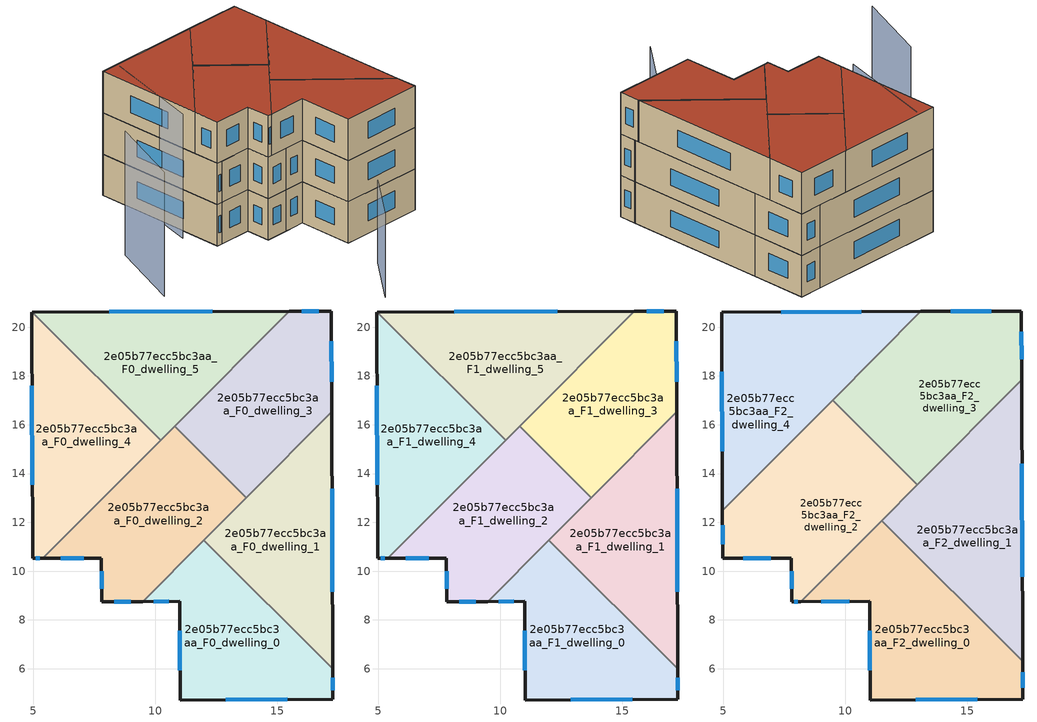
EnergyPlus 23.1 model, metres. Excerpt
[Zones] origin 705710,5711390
2e05b77ecc5bc3aa_F0_dwelling_0
 floor ground (EU_floor_Construction): 17.29,4.75 17.28,6.01 12,11.26 9.5,8.75 11.01,8.76 11.03,4.72 z0
 wall outside (EU_wall_Construction): 17.28,6.01 17.29,4.75 11.03,4.72 11.01,8.76 9.5,8.75 z0:3
 wall to 2e05b77ecc5bc3aa_F0_dwelling_1 (EU_wall_Construction): 12,11.26 17.28,6.01 z0:3
 wall to 2e05b77ecc5bc3aa_F0_dwelling_2 (EU_wall_Construction): 9.5,8.75 12,11.26 z0:3
 window (EU_Window_Construction): 17.28,5.63 17.29,5.13 / 15.41,4.74 12.9,4.73 / 11.02,5.93 11.02,7.55 / 10.56,8.76 9.95,8.75 z0.9:2.1
2e05b77ecc5bc3aa_F0_dwelling_1
 floor ground (EU_floor_Construction): 17.28,6.01 17.24,16.53 12,11.26 z0
 wall outside (EU_wall_Construction): 17.24,16.53 17.28,6.01 z0:3
 wall to 2e05b77ecc5bc3aa_F0_dwelling_3 (EU_wall_Construction): 13.74,13.01 17.24,16.53 z0:3
 wall to 2e05b77ecc5bc3aa_F0_dwelling_2 (EU_wall_Construction): 12,11.26 13.74,13.01 z0:3
 window (EU_Window_Construction): 17.25,13.38 17.27,9.16 z0.9:2.1
2e05b77ecc5bc3aa_F0_dwelling_2
 floor ground (EU_floor_Construction): 9.5,8.75 13.74,13.01 10.8,15.94 5.41,10.52 7.81,10.52 7.81,8.74 z0
 wall outside (EU_wall_Construction): 9.5,8.75 7.81,8.74 7.81,10.52 5.41,10.52 z0:3
 wall to 2e05b77ecc5bc3aa_F0_dwelling_3 (EU_wall_Construction): 10.8,15.94 13.74,13.01 z0:3
 wall to 2e05b77ecc5bc3aa_F0_dwelling_4 (EU_wall_Construction): 5.41,10.52 10.24,15.37 z0:3
 wall to 2e05b77ecc5bc3aa_F0_dwelling_5 (EU_wall_Construction): 10.24,15.37 10.8,15.94 z0:3
 window (EU_Window_Construction): 9,8.75 8.32,8.75 / 7.81,9.28 7.81,9.99 / 7.09,10.52 6.13,10.52 z0.9:2.1
2e05b77ecc5bc3aa_F0_dwelling_3
 floor ground (EU_floor_Construction): 13.74,13.01 17.24,16.53 17.23,20.66 15.49,20.65 10.8,15.94 z0
 wall outside (EU_wall_Construction): 15.49,20.65 17.23,20.66 17.24,16.53 z0:3
 wall to 2e05b77ecc5bc3aa_F0_dwelling_5 (EU_wall_Construction): 10.8,15.94 15.49,20.65 z0:3
 window (EU_Window_Construction): 17.23,19.42 17.24,17.77 / 16.01,20.66 16.71,20.66 z0.9:2.1
2e05b77ecc5bc3aa_F0_dwelling_4
 floor ground (EU_floor_Construction): 5.41,10.52 10.23,15.37 4.97,20.61 4.94,20.61 4.98,10.52 z0
 wall outside (EU_wall_Construction): 5.41,10.52 4.98,10.52 4.94,20.61 z0:3
 wall to 2e05b77ecc5bc3aa_F0_dwelling_5 (EU_wall_Construction): 4.97,20.61 10.23,15.37 z0:3
 wall adiabatic (EU_wall_Construction): 4.94,20.61 4.97,20.61 z0:3
 window (EU_Window_Construction): 5.28,10.52 5.11,10.52 / 4.97,13.54 4.96,17.59 z0.9:2.1
2e05b77ecc5bc3aa_F0_dwelling_5
 floor ground (EU_floor_Construction): 10.23,15.37 15.49,20.65 4.97,20.61 z0
 wall outside (EU_wall_Construction): 4.97,20.61 15.49,20.65 z0:3
 window (EU_Window_Construction): 8.12,20.62 12.34,20.64 z0.9:2.1
2e05b77ecc5bc3aa_F1_dwelling_0
 floor to 2e05b77ecc5bc3aa_F0_dwelling_0 (EU_floor_Construction): 17.29,4.75 17.28,6.01 12,11.26 9.5,8.75 11.01,8.76 11.03,4.72 z3
 wall outside (EU_wall_Construction): 17.28,6.01 17.29,4.75 11.03,4.72 11.01,8.76 9.5,8.75 z3:6
 wall to 2e05b77ecc5bc3aa_F1_dwelling_1 (EU_wall_Construction): 12,11.26 17.28,6.01 z3:6
 wall to 2e05b77ecc5bc3aa_F1_dwelling_2 (EU_wall_Construction): 9.5,8.75 12,11.26 z3:6
 window (EU_Window_Construction): 17.28,5.63 17.29,5.13 / 15.41,4.74 12.9,4.73 / 11.02,5.93 11.02,7.55 / 10.56,8.76 9.95,8.75 z3.9:5.1
2e05b77ecc5bc3aa_F1_dwelling_1
 floor to 2e05b77ecc5bc3aa_F0_dwelling_1 (EU_floor_Construction): 17.28,6.01 17.24,16.53 12,11.26 z3
 wall outside (EU_wall_Construction): 17.24,16.53 17.28,6.01 z3:6
 wall to 2e05b77ecc5bc3aa_F1_dwelling_3 (EU_wall_Construction): 13.74,13.01 17.24,16.53 z3:6
 wall to 2e05b77ecc5bc3aa_F1_dwelling_2 (EU_wall_Construction): 12,11.26 13.74,13.01 z3:6
 window (EU_Window_Construction): 17.25,13.38 17.27,9.16 z3.9:5.1
2e05b77ecc5bc3aa_F1_dwelling_2
 floor to 2e05b77ecc5bc3aa_F0_dwelling_2 (EU_floor_Construction): 9.5,8.75 13.74,13.01 10.8,15.94 5.41,10.52 7.81,10.52 7.81,8.74 z3
 wall outside (EU_wall_Construction): 9.5,8.75 7.81,8.74 7.81,10.52 5.41,10.52 z3:6
 wall to 2e05b77ecc5bc3aa_F1_dwelling_3 (EU_wall_Construction): 10.8,15.94 13.74,13.01 z3:6
 wall to 2e05b77ecc5bc3aa_F1_dwelling_4 (EU_wall_Construction): 5.41,10.52 10.24,15.37 z3:6
 wall to 2e05b77ecc5bc3aa_F1_dwelling_5 (EU_wall_Construction): 10.24,15.37 10.8,15.94 z3:6
 window (EU_Window_Construction): 9,8.75 8.32,8.75 / 7.81,9.28 7.81,9.99 / 7.09,10.52 6.13,10.52 z3.9:5.1
2e05b77ecc5bc3aa_F1_dwelling_3
 floor to 2e05b77ecc5bc3aa_F0_dwelling_3 (EU_floor_Construction): 13.74,13.01 17.24,16.53 17.23,20.66 15.49,20.65 10.8,15.94 z3
 wall outside (EU_wall_Construction): 15.49,20.65 17.23,20.66 17.24,16.53 z3:6
 wall to 2e05b77ecc5bc3aa_F1_dwelling_5 (EU_wall_Construction): 10.8,15.94 15.49,20.65 z3:6
 window (EU_Window_Construction): 17.23,19.42 17.24,17.77 / 16.01,20.66 16.71,20.66 z3.9:5.1
 ceiling adiabatic (EU_roof_Construction): 17.24,17.84 17.24,16.53 13.74,13.01 13.08,13.67 z6
2e05b77ecc5bc3aa_F1_dwelling_4
 floor to 2e05b77ecc5bc3aa_F0_dwelling_4 (EU_floor_Construction): 5.41,10.52 10.23,15.37 4.97,20.61 4.94,20.61 4.98,10.52 z3
 wall outside (EU_wall_Construction): 5.41,10.52 4.98,10.52 4.94,20.61 z3:6
 wall to 2e05b77ecc5bc3aa_F1_dwelling_5 (EU_wall_Construction): 4.97,20.61 10.23,15.37 z3:6
 wall adiabatic (EU_wall_Construction): 4.94,20.61 4.97,20.61 z3:6
 window (EU_Window_Construction): 5.28,10.52 5.11,10.52 / 4.97,13.54 4.96,17.59 z3.9:5.1
2e05b77ecc5bc3aa_F1_dwelling_5
 floor to 2e05b77ecc5bc3aa_F0_dwelling_5 (EU_floor_Construction): 10.23,15.37 15.49,20.65 4.97,20.61 z3
 wall outside (EU_wall_Construction): 4.97,20.61 15.49,20.65 z3:6
 window (EU_Window_Construction): 8.12,20.62 12.34,20.64 z3.9:5.1
 ceiling adiabatic (EU_roof_Construction): 15.49,20.65 10.23,15.37 9.04,16.56 13.11,20.64 4.97,20.61 z6
2e05b77ecc5bc3aa_F2_dwelling_0
 floor to 2e05b77ecc5bc3aa_F1_dwelling_0 (EU_floor_Construction): 17.29,4.75 17.28,6.01 12,11.26 9.5,8.75 11.01,8.76 11.03,4.72 z6
 floor to 2e05b77ecc5bc3aa_F1_dwelling_2 (EU_floor_Construction): 9.5,8.75 12.16,11.42 11.5,12.08 8.18,8.75 z6
 floor to 2e05b77ecc5bc3aa_F1_dwelling_1 (EU_floor_Construction): 17.28,6.01 17.28,6.32 12.16,11.42 12,11.26 z6
 wall outside (EU_wall_Construction): 17.28,6.32 17.29,4.75 11.03,4.72 11.01,8.76 8.18,8.75 z6:9
 wall to 2e05b77ecc5bc3aa_F2_dwelling_1 (EU_wall_Construction): 11.5,12.08 17.28,6.32 z6:9
 wall to 2e05b77ecc5bc3aa_F2_dwelling_2 (EU_wall_Construction): 8.18,8.75 11.5,12.08 z6:9
 window (EU_Window_Construction): 17.28,5.85 17.29,5.22 / 15.41,4.74 12.9,4.73 / 11.02,5.93 11.02,7.55 / 10.16,8.76 9.03,8.75 z6.9:8.1
 roof outside (EU_roof_Construction): 17.28,6.32 17.29,4.75 11.03,4.72 11.01,8.76 8.18,8.75 11.5,12.08 z9
2e05b77ecc5bc3aa_F2_dwelling_1
 floor to 2e05b77ecc5bc3aa_F1_dwelling_1 (EU_floor_Construction): 17.28,6.32 17.24,16.53 12.16,11.42 z6
 floor to 2e05b77ecc5bc3aa_F1_dwelling_2 (EU_floor_Construction): 12.16,11.42 13.74,13.01 13.08,13.67 11.5,12.08 z6
 floor adiabatic (EU_floor_Construction): 17.28,6.32 17.24,17.84 11.5,12.08 13.08,13.67 13.74,13.01 12.16,11.42 17.24,16.53 z6
 wall outside (EU_wall_Construction): 17.24,17.84 17.28,6.32 z6:9
 wall to 2e05b77ecc5bc3aa_F2_dwelling_3 (EU_wall_Construction): 12.96,13.55 17.24,17.84 z6:9
 wall to 2e05b77ecc5bc3aa_F2_dwelling_2 (EU_wall_Construction): 11.5,12.08 12.96,13.55 z6:9
 window (EU_Window_Construction): 17.25,14.39 17.27,9.77 z6.9:8.1
 roof outside (EU_roof_Construction): 17.24,17.84 17.28,6.32 11.5,12.08 z9
2e05b77ecc5bc3aa_F2_dwelling_2
 floor to 2e05b77ecc5bc3aa_F1_dwelling_2 (EU_floor_Construction): 8.18,8.75 12.96,13.55 10.68,15.82 5.41,10.52 7.81,10.52 7.81,8.74 z6
 floor to 2e05b77ecc5bc3aa_F1_dwelling_4 (EU_floor_Construction): 5.41,10.52 10.23,15.37 9.04,16.56 4.98,12.47 4.98,10.52 z6
 floor adiabatic (EU_floor_Construction): 12.96,13.55 9.49,17.01 9.04,16.56 10.23,15.37 5.41,10.52 10.68,15.82 z6
 wall outside (EU_wall_Construction): 8.18,8.75 7.81,8.74 7.81,10.52 4.98,10.52 4.98,12.47 z6:9
 wall to 2e05b77ecc5bc3aa_F2_dwelling_3 (EU_wall_Construction): 9.49,17.01 12.96,13.55 z6:9
 wall to 2e05b77ecc5bc3aa_F2_dwelling_4 (EU_wall_Construction): 4.98,12.47 9.49,17.01 z6:9
 window (EU_Window_Construction): 6.96,10.52 5.83,10.52 / 4.98,11.11 4.98,11.89 / 8.07,8.74 7.92,8.74 / 7.81,9.28 7.81,9.99 z6.9:8.1
 roof outside (EU_roof_Construction): 12.96,13.55 8.18,8.75 7.81,8.74 7.81,10.52 4.98,10.52 4.98,12.47 9.49,17.01 z9
2e05b77ecc5bc3aa_F2_dwelling_3
 floor to 2e05b77ecc5bc3aa_F1_dwelling_3 (EU_floor_Construction): 13.08,13.67 17.24,17.84 17.23,20.66 15.49,20.65 10.8,15.94 z6
 floor adiabatic (EU_floor_Construction): 10.68,15.82 15.49,20.65 13.11,20.64 9.49,17.01 z6
 floor to 2e05b77ecc5bc3aa_F1_dwelling_2 (EU_floor_Construction): 12.96,13.55 13.08,13.67 10.8,15.94 10.68,15.82 z6
 wall outside (EU_wall_Construction): 13.11,20.64 17.23,20.66 17.24,17.84 z6:9
 wall to 2e05b77ecc5bc3aa_F2_dwelling_4 (EU_wall_Construction): 9.49,17.01 13.11,20.64 z6:9
 window (EU_Window_Construction): 17.23,19.82 17.23,18.69 / 14.34,20.65 15.99,20.66 z6.9:8.1
 roof outside (EU_roof_Construction): 17.23,20.66 17.24,17.84 12.96,13.55 9.49,17.01 13.11,20.64 z9
2e05b77ecc5bc3aa_F2_dwelling_4
 floor to 2e05b77ecc5bc3aa_F1_dwelling_4 (EU_floor_Construction): 4.98,12.47 9.04,16.56 4.97,20.61 4.94,20.61 z6
 floor to 2e05b77ecc5bc3aa_F1_dwelling_5 (EU_floor_Construction): 9.04,16.56 13.11,20.64 4.97,20.61 z6
 wall outside (EU_wall_Construction): 4.98,12.47 4.94,20.61 13.11,20.64 z6:9
 window (EU_Window_Construction): 4.97,14.91 4.95,18.17 / 7.39,20.62 10.67,20.63 z6.9:8.1
 roof outside (EU_roof_Construction): 13.11,20.64 4.98,12.47 4.94,20.61 z9
shading: 7.34,-2.07 10.42,1.49 z0:6; 6.17,20.29 4.23,12.87 / 0,13.92 -2.34,8.28 z0:9
[Building]
EU S2 Campaign: North Axis=0; Terrain=City; Solar Distribution=FullExterior
[Site:Location]
London: Latitude=51.5; Longitude=-0.5; Time Zone=0; Elevation=25
[SizingPeriod:WeatherFileDays]
AnnualSizingPeriod: Begin Month=1; Begin Day of Month=1; End Month=12; End Day of Month=31; Day of Week for Start Day=Monday; Use Weather File Daylight Saving Period=No; Use Weather File Rain and Snow Indicators=No
[MATERIAL]
EU_InternalMass_Material: Roughness=MediumRough; Thickness=0.1; Conductivity=1; Density=1800; Specific Heat=900; Thermal Absorptance=0.9; Solar Absorptance=0.7; Visible Absorptance=0.7
[MATERIAL:NOMASS] Roughness=MediumRough; Thermal Absorptance=0.9; Solar Absorptance=0.7; Visible Absorptance=0.7
Name | Thermal Resistance
EU_wall_NoMass | 1.04674
EU_roof_NoMass | 4.32442
EU_floor_NoMass | 2.04616
[WINDOWMATERIAL:SIMPLEGLAZINGSYSTEM]
EU_Window_SimpleGlazing: UFactor=4.25843; Solar Heat Gain Coefficient=0.85; Visible Transmittance=0.85
[CONSTRUCTION]
EU_wall_Construction: EU_wall_NoMass
EU_roof_Construction: EU_roof_NoMass
EU_floor_Construction: EU_floor_NoMass
EU_InternalMass_Construction: EU_InternalMass_Material
EU_Window_Construction: EU_Window_SimpleGlazing
[ZONE] Type=1; Multiplier=1; Ceiling Height=autocalculate; Floor Area=autocalculate; Part of Total Floor Area=Yes
Name | Volume
2e05b77ecc5bc3aa_F0_dwelling_0; 2e05b77ecc5bc3aa_F1_dwelling_0 | 83.0486
2e05b77ecc5bc3aa_F2_dwelling_0 | 99.65625
2e05b77ecc5bc3aa_F0_dwelling_1; 2e05b77ecc5bc3aa_F1_dwelling_1; 2e05b77ecc5bc3aa_F0_dwelling_3; 2e05b77ecc5bc3aa_F1_dwelling_3 | 83.042
2e05b77ecc5bc3aa_F2_dwelling_1 | 99.6636
2e05b77ecc5bc3aa_F0_dwelling_2; 2e05b77ecc5bc3aa_F1_dwelling_2 | 83.0457
2e05b77ecc5bc3aa_F2_dwelling_2 | 99.6548
2e05b77ecc5bc3aa_F2_dwelling_3 | 99.6519
2e05b77ecc5bc3aa_F0_dwelling_4; 2e05b77ecc5bc3aa_F1_dwelling_4 | 83.0464
2e05b77ecc5bc3aa_F2_dwelling_4 | 99.6599
2e05b77ecc5bc3aa_F0_dwelling_5; 2e05b77ecc5bc3aa_F1_dwelling_5 | 83.05
[INTERNALMASS] Construction=EU_InternalMass_Construction
Name | Zone or ZoneList | Surface Area
2e05b77ecc5bc3aa_F0_dwelling_0_EU_InternalMass | 2e05b77ecc5bc3aa_F0_dwelling_0 | 27.6831
2e05b77ecc5bc3aa_F0_dwelling_1_EU_InternalMass | 2e05b77ecc5bc3aa_F0_dwelling_1 | 27.6834
2e05b77ecc5bc3aa_F0_dwelling_2_EU_InternalMass | 2e05b77ecc5bc3aa_F0_dwelling_2 | 27.6811
2e05b77ecc5bc3aa_F0_dwelling_3_EU_InternalMass | 2e05b77ecc5bc3aa_F0_dwelling_3 | 27.6806
2e05b77ecc5bc3aa_F0_dwelling_4_EU_InternalMass | 2e05b77ecc5bc3aa_F0_dwelling_4 | 27.6827
2e05b77ecc5bc3aa_F0_dwelling_5_EU_InternalMass | 2e05b77ecc5bc3aa_F0_dwelling_5 | 27.6847
2e05b77ecc5bc3aa_F1_dwelling_0_EU_InternalMass | 2e05b77ecc5bc3aa_F1_dwelling_0 | 27.6831
2e05b77ecc5bc3aa_F1_dwelling_1_EU_InternalMass | 2e05b77ecc5bc3aa_F1_dwelling_1 | 27.6834
2e05b77ecc5bc3aa_F1_dwelling_2_EU_InternalMass | 2e05b77ecc5bc3aa_F1_dwelling_2 | 27.6811
2e05b77ecc5bc3aa_F1_dwelling_3_EU_InternalMass | 2e05b77ecc5bc3aa_F1_dwelling_3 | 27.6806
2e05b77ecc5bc3aa_F1_dwelling_4_EU_InternalMass | 2e05b77ecc5bc3aa_F1_dwelling_4 | 27.6827
2e05b77ecc5bc3aa_F1_dwelling_5_EU_InternalMass | 2e05b77ecc5bc3aa_F1_dwelling_5 | 27.6847
2e05b77ecc5bc3aa_F2_dwelling_0_EU_InternalMass | 2e05b77ecc5bc3aa_F2_dwelling_0 | 33.2196
2e05b77ecc5bc3aa_F2_dwelling_1_EU_InternalMass | 2e05b77ecc5bc3aa_F2_dwelling_1 | 33.2196
2e05b77ecc5bc3aa_F2_dwelling_2_EU_InternalMass | 2e05b77ecc5bc3aa_F2_dwelling_2 | 33.2171
2e05b77ecc5bc3aa_F2_dwelling_3_EU_InternalMass | 2e05b77ecc5bc3aa_F2_dwelling_3 | 33.2163
2e05b77ecc5bc3aa_F2_dwelling_4_EU_InternalMass | 2e05b77ecc5bc3aa_F2_dwelling_4 | 33.2199
[OTHEREQUIPMENT] Fuel Type=Electricity; Design Level Calculation Method=Watts/Area; Power per Zone Floor Area=1; Fraction Latent=0; Fraction Radiant=0; Fraction Lost=0; Carbon Dioxide Generation Rate=0; EndUse Subcategory=EU_Step8_InternalGains
Name | Zone or ZoneList or Space or SpaceList | Schedule
EU_Step8_InternalGain_2e05b77ecc5bc3aa_F0_dwelling_0_f000 | 2e05b77ecc5bc3aa_F0_dwelling_0 | EU_Step8_GainSchedule_2e05b77ecc5bc3aa_F0_dwelling_0_f000
EU_Step8_InternalGain_2e05b77ecc5bc3aa_F0_dwelling_1_f000 | 2e05b77ecc5bc3aa_F0_dwelling_1 | EU_Step8_GainSchedule_2e05b77ecc5bc3aa_F0_dwelling_1_f000
EU_Step8_InternalGain_2e05b77ecc5bc3aa_F0_dwelling_2_f000 | 2e05b77ecc5bc3aa_F0_dwelling_2 | EU_Step8_GainSchedule_2e05b77ecc5bc3aa_F0_dwelling_2_f000
EU_Step8_InternalGain_2e05b77ecc5bc3aa_F0_dwelling_3_f000 | 2e05b77ecc5bc3aa_F0_dwelling_3 | EU_Step8_GainSchedule_2e05b77ecc5bc3aa_F0_dwelling_3_f000
EU_Step8_InternalGain_2e05b77ecc5bc3aa_F0_dwelling_4_f000 | 2e05b77ecc5bc3aa_F0_dwelling_4 | EU_Step8_GainSchedule_2e05b77ecc5bc3aa_F0_dwelling_4_f000
EU_Step8_InternalGain_2e05b77ecc5bc3aa_F0_dwelling_5_f000 | 2e05b77ecc5bc3aa_F0_dwelling_5 | EU_Step8_GainSchedule_2e05b77ecc5bc3aa_F0_dwelling_5_f000
EU_Step8_InternalGain_2e05b77ecc5bc3aa_F1_dwelling_0_f000 | 2e05b77ecc5bc3aa_F1_dwelling_0 | EU_Step8_GainSchedule_2e05b77ecc5bc3aa_F1_dwelling_0_f000
EU_Step8_InternalGain_2e05b77ecc5bc3aa_F1_dwelling_1_f000 | 2e05b77ecc5bc3aa_F1_dwelling_1 | EU_Step8_GainSchedule_2e05b77ecc5bc3aa_F1_dwelling_1_f000
EU_Step8_InternalGain_2e05b77ecc5bc3aa_F1_dwelling_2_f000 | 2e05b77ecc5bc3aa_F1_dwelling_2 | EU_Step8_GainSchedule_2e05b77ecc5bc3aa_F1_dwelling_2_f000
EU_Step8_InternalGain_2e05b77ecc5bc3aa_F1_dwelling_3_f000 | 2e05b77ecc5bc3aa_F1_dwelling_3 | EU_Step8_GainSchedule_2e05b77ecc5bc3aa_F1_dwelling_3_f000
EU_Step8_InternalGain_2e05b77ecc5bc3aa_F1_dwelling_4_f000 | 2e05b77ecc5bc3aa_F1_dwelling_4 | EU_Step8_GainSchedule_2e05b77ecc5bc3aa_F1_dwelling_4_f000
EU_Step8_InternalGain_2e05b77ecc5bc3aa_F1_dwelling_5_f000 | 2e05b77ecc5bc3aa_F1_dwelling_5 | EU_Step8_GainSchedule_2e05b77ecc5bc3aa_F1_dwelling_5_f000
EU_Step8_InternalGain_2e05b77ecc5bc3aa_F2_dwelling_0_f000 | 2e05b77ecc5bc3aa_F2_dwelling_0 | EU_Step8_GainSchedule_2e05b77ecc5bc3aa_F2_dwelling_0_f000
EU_Step8_InternalGain_2e05b77ecc5bc3aa_F2_dwelling_1_f000 | 2e05b77ecc5bc3aa_F2_dwelling_1 | EU_Step8_GainSchedule_2e05b77ecc5bc3aa_F2_dwelling_1_f000
EU_Step8_InternalGain_2e05b77ecc5bc3aa_F2_dwelling_2_f000 | 2e05b77ecc5bc3aa_F2_dwelling_2 | EU_Step8_GainSchedule_2e05b77ecc5bc3aa_F2_dwelling_2_f000
EU_Step8_InternalGain_2e05b77ecc5bc3aa_F2_dwelling_3_f000 | 2e05b77ecc5bc3aa_F2_dwelling_3 | EU_Step8_GainSchedule_2e05b77ecc5bc3aa_F2_dwelling_3_f000
EU_Step8_InternalGain_2e05b77ecc5bc3aa_F2_dwelling_4_f000 | 2e05b77ecc5bc3aa_F2_dwelling_4 | EU_Step8_GainSchedule_2e05b77ecc5bc3aa_F2_dwelling_4_f000
[ZONEVENTILATION:DESIGNFLOWRATE] Schedule=EU_AlwaysOn; Design Flow Rate Calculation Method=AirChanges/Hour; Air Changes per Hour=0.488719; Ventilation Type=Natural; Fan Pressure Rise=0; Fan Total Efficiency=1; Constant Term Coefficient=1; Temperature Term Coefficient=0; Velocity Term Coefficient=0; Velocity Squared Term Coefficient=0; Minimum Indoor Temperature=-100; Maximum Indoor Temperature=100; Delta Temperature=-100; Minimum Outdoor Temperature=-100; Maximum Outdoor Temperature=100; Maximum Wind Speed=40
Name | Zone or ZoneList or Space or SpaceList
EU_ConstantAir_2e05b77ecc5bc3aa_F0_dwelling_0 | 2e05b77ecc5bc3aa_F0_dwelling_0
EU_ConstantAir_2e05b77ecc5bc3aa_F0_dwelling_1 | 2e05b77ecc5bc3aa_F0_dwelling_1
EU_ConstantAir_2e05b77ecc5bc3aa_F0_dwelling_2 | 2e05b77ecc5bc3aa_F0_dwelling_2
EU_ConstantAir_2e05b77ecc5bc3aa_F0_dwelling_3 | 2e05b77ecc5bc3aa_F0_dwelling_3
EU_ConstantAir_2e05b77ecc5bc3aa_F0_dwelling_4 | 2e05b77ecc5bc3aa_F0_dwelling_4
EU_ConstantAir_2e05b77ecc5bc3aa_F0_dwelling_5 | 2e05b77ecc5bc3aa_F0_dwelling_5
EU_ConstantAir_2e05b77ecc5bc3aa_F1_dwelling_0 | 2e05b77ecc5bc3aa_F1_dwelling_0
EU_ConstantAir_2e05b77ecc5bc3aa_F1_dwelling_1 | 2e05b77ecc5bc3aa_F1_dwelling_1
EU_ConstantAir_2e05b77ecc5bc3aa_F1_dwelling_2 | 2e05b77ecc5bc3aa_F1_dwelling_2
EU_ConstantAir_2e05b77ecc5bc3aa_F1_dwelling_3 | 2e05b77ecc5bc3aa_F1_dwelling_3
EU_ConstantAir_2e05b77ecc5bc3aa_F1_dwelling_4 | 2e05b77ecc5bc3aa_F1_dwelling_4
EU_ConstantAir_2e05b77ecc5bc3aa_F1_dwelling_5 | 2e05b77ecc5bc3aa_F1_dwelling_5
EU_ConstantAir_2e05b77ecc5bc3aa_F2_dwelling_0 | 2e05b77ecc5bc3aa_F2_dwelling_0
EU_ConstantAir_2e05b77ecc5bc3aa_F2_dwelling_1 | 2e05b77ecc5bc3aa_F2_dwelling_1
EU_ConstantAir_2e05b77ecc5bc3aa_F2_dwelling_2 | 2e05b77ecc5bc3aa_F2_dwelling_2
EU_ConstantAir_2e05b77ecc5bc3aa_F2_dwelling_3 | 2e05b77ecc5bc3aa_F2_dwelling_3
EU_ConstantAir_2e05b77ecc5bc3aa_F2_dwelling_4 | 2e05b77ecc5bc3aa_F2_dwelling_4
[HVACTEMPLATE:THERMOSTAT] Constant Heating Setpoint=20; Constant Cooling Setpoint=50
EU_HeatOnly_2e05b77ecc5bc3aa_F0_dwelling_0; EU_HeatOnly_2e05b77ecc5bc3aa_F0_dwelling_1; EU_HeatOnly_2e05b77ecc5bc3aa_F0_dwelling_2; EU_HeatOnly_2e05b77ecc5bc3aa_F0_dwelling_3; EU_HeatOnly_2e05b77ecc5bc3aa_F0_dwelling_4; EU_HeatOnly_2e05b77ecc5bc3aa_F0_dwelling_5; EU_HeatOnly_2e05b77ecc5bc3aa_F1_dwelling_0; EU_HeatOnly_2e05b77ecc5bc3aa_F1_dwelling_1; EU_HeatOnly_2e05b77ecc5bc3aa_F1_dwelling_2; EU_HeatOnly_2e05b77ecc5bc3aa_F1_dwelling_3; EU_HeatOnly_2e05b77ecc5bc3aa_F1_dwelling_4; EU_HeatOnly_2e05b77ecc5bc3aa_F1_dwelling_5; EU_HeatOnly_2e05b77ecc5bc3aa_F2_dwelling_0; EU_HeatOnly_2e05b77ecc5bc3aa_F2_dwelling_1; EU_HeatOnly_2e05b77ecc5bc3aa_F2_dwelling_2; EU_HeatOnly_2e05b77ecc5bc3aa_F2_dwelling_3; EU_HeatOnly_2e05b77ecc5bc3aa_F2_dwelling_4
[HVACTEMPLATE:ZONE:IDEALLOADSAIRSYSTEM] System Availability Schedule=EU_AlwaysOn; Maximum Heating Supply Air Temperature=50; Minimum Cooling Supply Air Temperature=13; Maximum Heating Supply Air Humidity Ratio=0.0156; Minimum Cooling Supply Air Humidity Ratio=0.0077; Heating Limit=NoLimit; Cooling Limit=NoLimit; Heating Availability Schedule=EU_AlwaysOn; Cooling Availability Schedule=EU_CoolingOff; Dehumidification Control Type=ConstantSensibleHeatRatio; Cooling Sensible Heat Ratio=0.7; Dehumidification Setpoint=60; Humidification Control Type=None; Humidification Setpoint=30; Outdoor Air Method=None; Outdoor Air Flow Rate per Person=0.00944; Outdoor Air Flow Rate per Zone Floor Area=0; Outdoor Air Flow Rate per Zone=0; Demand Controlled Ventilation Type=None; Outdoor Air Economizer Type=NoEconomizer; Heat Recovery Type=None; Sensible Heat Recovery Effectiveness=0.7; Latent Heat Recovery Effectiveness=0.65
Name | Template Thermostat
2e05b77ecc5bc3aa_F0_dwelling_0 | EU_HeatOnly_2e05b77ecc5bc3aa_F0_dwelling_0
2e05b77ecc5bc3aa_F0_dwelling_1 | EU_HeatOnly_2e05b77ecc5bc3aa_F0_dwelling_1
2e05b77ecc5bc3aa_F0_dwelling_2 | EU_HeatOnly_2e05b77ecc5bc3aa_F0_dwelling_2
2e05b77ecc5bc3aa_F0_dwelling_3 | EU_HeatOnly_2e05b77ecc5bc3aa_F0_dwelling_3
2e05b77ecc5bc3aa_F0_dwelling_4 | EU_HeatOnly_2e05b77ecc5bc3aa_F0_dwelling_4
2e05b77ecc5bc3aa_F0_dwelling_5 | EU_HeatOnly_2e05b77ecc5bc3aa_F0_dwelling_5
2e05b77ecc5bc3aa_F1_dwelling_0 | EU_HeatOnly_2e05b77ecc5bc3aa_F1_dwelling_0
2e05b77ecc5bc3aa_F1_dwelling_1 | EU_HeatOnly_2e05b77ecc5bc3aa_F1_dwelling_1
2e05b77ecc5bc3aa_F1_dwelling_2 | EU_HeatOnly_2e05b77ecc5bc3aa_F1_dwelling_2
2e05b77ecc5bc3aa_F1_dwelling_3 | EU_HeatOnly_2e05b77ecc5bc3aa_F1_dwelling_3
2e05b77ecc5bc3aa_F1_dwelling_4 | EU_HeatOnly_2e05b77ecc5bc3aa_F1_dwelling_4
2e05b77ecc5bc3aa_F1_dwelling_5 | EU_HeatOnly_2e05b77ecc5bc3aa_F1_dwelling_5
2e05b77ecc5bc3aa_F2_dwelling_0 | EU_HeatOnly_2e05b77ecc5bc3aa_F2_dwelling_0
2e05b77ecc5bc3aa_F2_dwelling_1 | EU_HeatOnly_2e05b77ecc5bc3aa_F2_dwelling_1
2e05b77ecc5bc3aa_F2_dwelling_2 | EU_HeatOnly_2e05b77ecc5bc3aa_F2_dwelling_2
2e05b77ecc5bc3aa_F2_dwelling_3 | EU_HeatOnly_2e05b77ecc5bc3aa_F2_dwelling_3
2e05b77ecc5bc3aa_F2_dwelling_4 | EU_HeatOnly_2e05b77ecc5bc3aa_F2_dwelling_4
[SIZING:ZONE] Zone Cooling Design Supply Air Temperature Input Method=SupplyAirTemperature; Zone Cooling Design Supply Air Temperature=13; Zone Heating Design Supply Air Temperature Input Method=SupplyAirTemperature; Zone Heating Design Supply Air Temperature=50; Zone Cooling Design Supply Air Humidity Ratio=0.008; Zone Heating Design Supply Air Humidity Ratio=0.008; Cooling Design Air Flow Method=DesignDay; Cooling Design Air Flow Rate=0; Cooling Minimum Air Flow per Zone Floor Area=0.000762; Cooling Minimum Air Flow=0; Cooling Minimum Air Flow Fraction=0.2; Heating Design Air Flow Method=DesignDay; Heating Design Air Flow Rate=0; Heating Maximum Air Flow per Zone Floor Area=0.002032; Heating Maximum Air Flow=0.141576; Heating Maximum Air Flow Fraction=0.3; Account for Dedicated Outdoor Air System=No; Dedicated Outdoor Air System Control Strategy=NeutralSupplyAir; Dedicated Outdoor Air Low Setpoint Temperature for Design=autosize; Dedicated Outdoor Air High Setpoint Temperature for Design=autosize; Zone Load Sizing Method=Sensible Load Only No Latent Load; Zone Latent Cooling Design Supply Air Humidity Ratio Input Method=HumidityRatioDifference; Zone Cooling Design Supply Air Humidity Ratio Difference=0.005; Zone Latent Heating Design Supply Air Humidity Ratio Input Method=HumidityRatioDifference; Zone Humidification Design Supply Air Humidity Ratio Difference=0.005
2e05b77ecc5bc3aa_F0_dwelling_0; 2e05b77ecc5bc3aa_F0_dwelling_1; 2e05b77ecc5bc3aa_F0_dwelling_2; 2e05b77ecc5bc3aa_F0_dwelling_3; 2e05b77ecc5bc3aa_F0_dwelling_4; 2e05b77ecc5bc3aa_F0_dwelling_5; 2e05b77ecc5bc3aa_F1_dwelling_0; 2e05b77ecc5bc3aa_F1_dwelling_1; 2e05b77ecc5bc3aa_F1_dwelling_2; 2e05b77ecc5bc3aa_F1_dwelling_3; 2e05b77ecc5bc3aa_F1_dwelling_4; 2e05b77ecc5bc3aa_F1_dwelling_5; 2e05b77ecc5bc3aa_F2_dwelling_0; 2e05b77ecc5bc3aa_F2_dwelling_1; 2e05b77ecc5bc3aa_F2_dwelling_2; 2e05b77ecc5bc3aa_F2_dwelling_3; 2e05b77ecc5bc3aa_F2_dwelling_4
[SCHEDULE:CONSTANT]
Name | Hourly Value
EU_AlwaysOn | 1
EU_CoolingOff | 0
[SCHEDULE:FILE] Column Number=1; Rows to Skip at Top=0; Number of Hours of Data=8760; Column Separator=Comma; Interpolate to Timestep=No; Minutes per Item=60; Adjust Schedule for Daylight Savings=Yes
Name | File
EU_Step8_GainSchedule_2e05b77ecc5bc3aa_F0_dwelling_0_f000 | ../../schedules/2e05b77ecc5bc3aa/2e05b77ecc5bc3aa_F0_dwelling_0_f000_gain.csv
EU_Step8_GainSchedule_2e05b77ecc5bc3aa_F0_dwelling_1_f000 | ../../schedules/2e05b77ecc5bc3aa/2e05b77ecc5bc3aa_F0_dwelling_1_f000_gain.csv
EU_Step8_GainSchedule_2e05b77ecc5bc3aa_F0_dwelling_2_f000 | ../../schedules/2e05b77ecc5bc3aa/2e05b77ecc5bc3aa_F0_dwelling_2_f000_gain.csv
EU_Step8_GainSchedule_2e05b77ecc5bc3aa_F0_dwelling_3_f000 | ../../schedules/2e05b77ecc5bc3aa/2e05b77ecc5bc3aa_F0_dwelling_3_f000_gain.csv
EU_Step8_GainSchedule_2e05b77ecc5bc3aa_F0_dwelling_4_f000 | ../../schedules/2e05b77ecc5bc3aa/2e05b77ecc5bc3aa_F0_dwelling_4_f000_gain.csv
EU_Step8_GainSchedule_2e05b77ecc5bc3aa_F0_dwelling_5_f000 | ../../schedules/2e05b77ecc5bc3aa/2e05b77ecc5bc3aa_F0_dwelling_5_f000_gain.csv
EU_Step8_GainSchedule_2e05b77ecc5bc3aa_F1_dwelling_0_f000 | ../../schedules/2e05b77ecc5bc3aa/2e05b77ecc5bc3aa_F1_dwelling_0_f000_gain.csv
EU_Step8_GainSchedule_2e05b77ecc5bc3aa_F1_dwelling_1_f000 | ../../schedules/2e05b77ecc5bc3aa/2e05b77ecc5bc3aa_F1_dwelling_1_f000_gain.csv
EU_Step8_GainSchedule_2e05b77ecc5bc3aa_F1_dwelling_2_f000 | ../../schedules/2e05b77ecc5bc3aa/2e05b77ecc5bc3aa_F1_dwelling_2_f000_gain.csv
EU_Step8_GainSchedule_2e05b77ecc5bc3aa_F1_dwelling_3_f000 | ../../schedules/2e05b77ecc5bc3aa/2e05b77ecc5bc3aa_F1_dwelling_3_f000_gain.csv
EU_Step8_GainSchedule_2e05b77ecc5bc3aa_F1_dwelling_4_f000 | ../../schedules/2e05b77ecc5bc3aa/2e05b77ecc5bc3aa_F1_dwelling_4_f000_gain.csv
EU_Step8_GainSchedule_2e05b77ecc5bc3aa_F1_dwelling_5_f000 | ../../schedules/2e05b77ecc5bc3aa/2e05b77ecc5bc3aa_F1_dwelling_5_f000_gain.csv
EU_Step8_GainSchedule_2e05b77ecc5bc3aa_F2_dwelling_0_f000 | ../../schedules/2e05b77ecc5bc3aa/2e05b77ecc5bc3aa_F2_dwelling_0_f000_gain.csv
EU_Step8_GainSchedule_2e05b77ecc5bc3aa_F2_dwelling_1_f000 | ../../schedules/2e05b77ecc5bc3aa/2e05b77ecc5bc3aa_F2_dwelling_1_f000_gain.csv
EU_Step8_GainSchedule_2e05b77ecc5bc3aa_F2_dwelling_2_f000 | ../../schedules/2e05b77ecc5bc3aa/2e05b77ecc5bc3aa_F2_dwelling_2_f000_gain.csv
EU_Step8_GainSchedule_2e05b77ecc5bc3aa_F2_dwelling_3_f000 | ../../schedules/2e05b77ecc5bc3aa/2e05b77ecc5bc3aa_F2_dwelling_3_f000_gain.csv
EU_Step8_GainSchedule_2e05b77ecc5bc3aa_F2_dwelling_4_f000 | ../../schedules/2e05b77ecc5bc3aa/2e05b77ecc5bc3aa_F2_dwelling_4_f000_gain.csv
